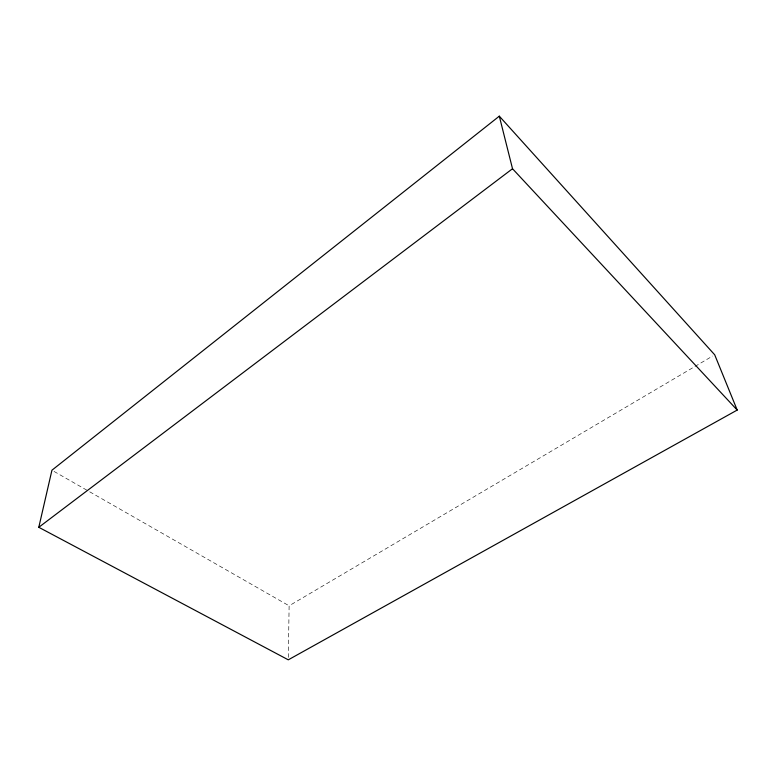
<?xml version="1.0" encoding="UTF-8"?>
<svg xmlns="http://www.w3.org/2000/svg" width="776" height="776" viewBox="0 0 776 776"><rect width="100%" height="100%" fill="white"/><g stroke="black" fill="none" stroke-linecap="round" stroke-linejoin="round"><path stroke-width="0.58" stroke-dasharray="3.88 2.91" d="M288.323 657.437L289.118 605.804L712.62 356.038M54.029 471.42L88.668 491.218M89.715 491.819L289.118 605.804"/><path stroke-width="1.16" d="M38.8 527.292L51.934 470.217L499.308 116.167L714.706 354.807L737.2 410.067L288.284 659.833L38.8 527.292L512.519 168.731L499.308 116.167M512.519 168.731L737.2 410.067"/></g></svg>
